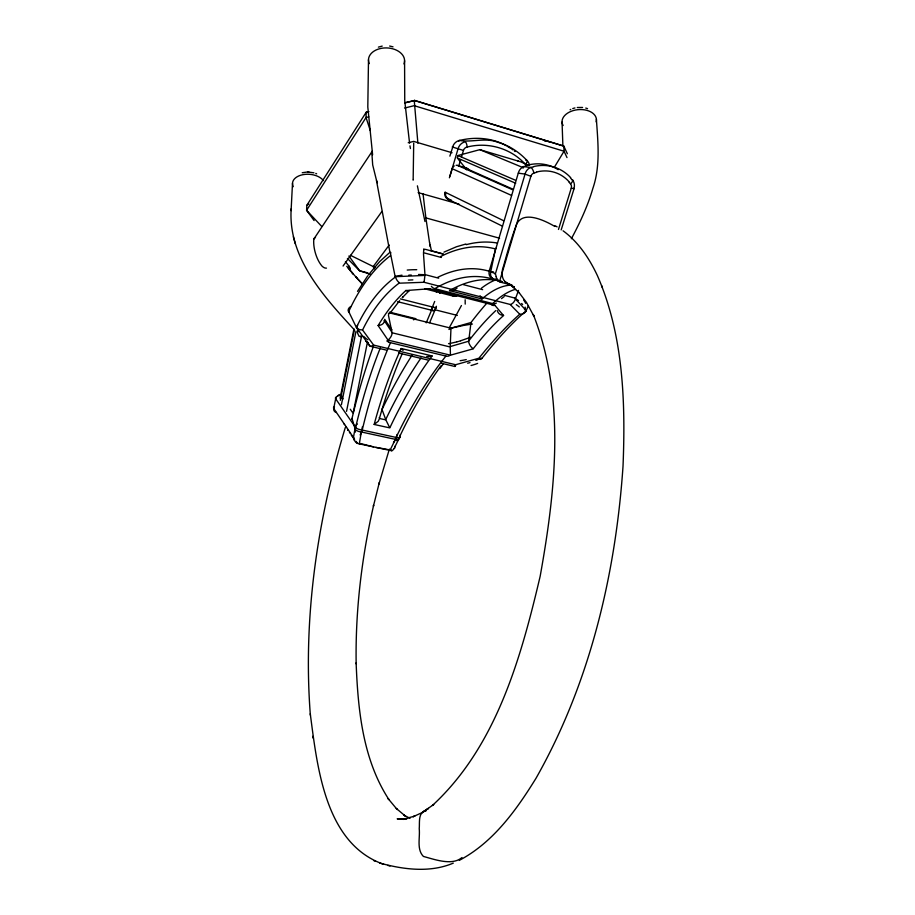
<?xml version="1.0" encoding="UTF-8"?>
<svg xmlns="http://www.w3.org/2000/svg" width="915" height="915" viewBox="0 0 915 915"><rect width="100%" height="100%" fill="white"/><g stroke="black" fill="none" stroke-linecap="round" stroke-linejoin="round"><path stroke-width="1.37" d="M436.466 291.576L436.455 292.388M413.706 143.083L413.168 179.031M404.579 60.653L404.739 100.833L409.577 143.209M350.319 270.737L350.262 268.655M368.493 59.681L367.807 107.009L372.611 154.772M413.157 179.546L413.134 180.198M291.187 208.769C287.848 257.367 323.613 296.403 354.185 329.652M486.688 303.345A303.986 95.343 -70 0 0 470.985 322.538L450.981 328.188L450.203 346.568L468.686 341.226M368.917 111.619L366.172 112.293L306.822 205.315L306.594 210.301L314.12 220.584M291.096 210.633L292.503 183.252M429.901 288.728L405.848 290.57L404.83 291.496A268.324 120.014 -89 0 0 378.982 324.173L378.124 325.58L388.017 340.094L450.443 355.18L450.226 347.002L392.043 332.774M423.942 248.754L423.828 249.829M423.817 249.875L423.485 252.712L441.373 257.481M424.228 281.282L424.926 275.415L395.177 276.696L390.854 255.365A281.614 143.312 81.6 0 0 348.707 311.58L356.267 327.204L369.157 345.229A6.096 3.18 -58.4 0 0 373.629 345.024M424.217 281.363L424.148 281.992M470.985 322.538L468.72 340.963A274.203 85.736 -70 0 1 495.77 310.597M397.03 434.488A4.289 1.441 -77 0 1 396.355 437.45L389.95 450.409L359.286 443.866L361.711 429.97A4.323 1.43 -78.4 0 0 362.317 426.916M336.297 397.144A7.091 2.333 14.4 0 0 335.668 398.768L333.7 408.502A3.969 3.729 -23.2 0 0 336.297 412.505M341.398 404.773L356.038 331.07M340.094 398.3L353.933 328.943M340.334 400.335L354.46 329.503M346.545 411.35L361.551 336.274M353.236 412.757L367.247 343.159M395.017 446.989L394.468 448.59M496.365 247.931L495.507 248.914L490.726 271.698A6.554 0.824 12.1 0 1 493.54 271.927M371.799 152.165L372.691 164.952L376.522 180.449M313.811 239.341C313.01 246.844 315.95 258.865 321.863 265.945A11.049 9.116 -0.6 0 0 322.64 266.642A12.238 10.099 -0.5 0 0 323.224 267.1L323.864 267.5A4.06 3.351 -0.8 0 0 325.477 268.084L326.461 268.129M374.201 424.411L375.367 419.996A275.518 92.358 -83.5 0 1 399.157 352.858L401.136 348.501L432.12 355.946L429.135 360.03A273.585 119.545 -74.8 0 0 391.837 423.634L389.813 427.888L374.132 424.457L378.169 421.323L379.553 418.51L385.856 419.894L389.561 427.374M449.94 176.115L458.095 148.653A9.322 8.384 -73.8 0 1 465.289 141.825A4.678 1.35 81.3 0 1 467.199 147.041A4.712 4.346 -70.2 0 0 463.447 150.426L461.572 156.659M449.883 156.133L453.291 145.313A9.322 8.384 -74 0 1 458.392 140.761C474.29 136.529 491.973 137.593 506.441 145.817M460.634 159.77L458.781 165.958M533.72 166.724L530.86 167.479L523.723 166.622A9.024 7.926 -77.2 0 0 518.302 173.084L489.182 271.206A6.462 5.662 -74.6 0 0 493.094 278.766L501.168 282.255M536.59 172.294L533.971 173.026A4.644 4.209 -71 0 0 530.872 176.309L499.556 281.477A6.497 5.925 -63.5 0 0 501.454 282.403L510.307 284.737M449.391 177.819L452.17 168.68A4.678 4.335 -68.6 0 1 454.298 165.924M528.538 165.409L520.944 161.898L479.837 149.66L457.935 155.539L457.214 157.918L515.694 183.252M568.775 181.833L570.674 184.052A4.621 4.152 -69.9 0 1 571.235 188.204L558.47 229.459M345.31 427.522C317.379 519.903 302.957 617.305 310.265 713.826L310.425 715.267M561.192 229.894L574.094 188.547L573.293 188.479M389.378 449.082L378.947 484.035L379.245 482.811L373.412 506.189L373.64 505.229C361.757 557.189 355.272 610.511 356.164 663.855L356.129 662.918C357.948 709.743 362.717 759.439 388.966 799.653L388.086 798.589L397.202 809.546L396.275 808.425L405.299 816.043L403.904 815.105L410.012 818.353M434.694 301.424L431.194 310.151L397.625 301.687M351.635 419.013L352 418.464A306.102 96.738 -84.2 0 1 373.434 346.328M435.963 308.069L436.409 306.273M518.519 290.375L515.625 298.267L504.634 295.396M426.207 322.835L432.852 307.108A5.49 0.881 17.6 0 0 436.169 307.589M429.65 322.675L436.272 307.005M528.435 305.576L526.216 310.562L515.397 298.999A6.405 4.266 -64.9 0 1 510.307 304.489L424.103 282.278L399.031 283.192A253.089 129.804 81.1 0 0 362.569 330.006L373.64 345.092L455.613 364.73L478.911 358.223A255.342 53.367 -61.2 0 1 519.754 314.234A6.348 5.845 2.6 0 0 526.159 310.94M461.435 305.53L449.208 327.867M395.108 446.383L399.935 436.81A4.06 3.706 -41.9 0 0 400.301 434.716M461.995 857.549C452.124 865.967 434.888 859.528 423.393 856.429C416.428 849.28 420.214 837.637 419.23 828.601C419.836 822.814 417.823 811.982 425.978 810.965M571.36 238.735C580.03 222.654 587.773 205.955 592.874 188.364C600.56 166.061 597.941 142.397 596.408 119.385M554.467 167.068L564.04 151.238L563.8 146.091L414.769 100.478L404.636 102.789M357.525 291.382L367.681 275.907M314.051 238.735L371.982 151.638M340.62 398.551L342.199 396.275M343.068 266.036L381.91 211.434M389.882 313.376L399.615 300.68M439.795 368.654L443.283 363.896M389.184 245.06L373.148 266.688L374.681 268.838M368.368 274.958L379.714 261.541L390.19 252.071M403 296.86L402.257 297.672L409.165 290.695M499.064 280.802L497.417 280.482A274.9 125.938 -79.5 0 0 452.811 288.797L449.54 290.581L481.999 298.976L484.39 296.963A273.711 85.919 -79 0 1 512.137 285.125M501.523 298.633L504.176 296.597M448.922 329.469L452.856 327.753L463.173 325.557M406.843 818.799L403.481 819.097L414.815 816.111L413.065 816.729L421.918 812.703L433.744 804.502L432.429 805.44C496.25 746.571 520.898 658.125 540.159 576.29C555.565 490.486 565.939 397.625 533.273 314.486L534.005 316.338L526.502 302.465L518.176 291.462M306.822 205.315L308.835 203.965M421.918 812.703L428.472 808.414L423.576 811.605M459.296 860.352C493.174 842.498 516.346 810.118 535.984 778.31C589.855 683.333 615.646 574.437 623.024 466.112C625.597 402.085 623.481 335.187 597.392 275.598C589.351 258.476 578.509 242.098 563.068 230.797M570.125 109.72L570.754 109.388M478.442 359.218L477.195 359.812M443.958 252.128L456.459 246.764L465.895 244.019M470.516 337.166L470.424 337.212A25.128 16.973 -25.4 0 1 469.235 337.738L460.6 340.792M395.291 276.319L401.994 275.175M413.477 319.804L415.89 318.695L389.561 312.141M476.749 360.007L475.8 360.373M453.291 863.131C429.981 873.024 403.355 869.559 379.702 863.028M572.733 108.576L574.94 107.913M523.735 166.633L527.006 165.592M378.398 47.123L382.196 46.093M495.312 303.528L495.69 303.391A6.005 5.307 67.8 0 0 496.353 303.071M460.394 340.86L458.838 341.329M450.443 355.18L473.169 348.844L474.199 347.517A267.191 83.963 -69.8 0 1 502.552 316.453L503.559 315.549L494.958 305.416L429.066 288.602M432.052 355.969L428.666 356.587M458.175 341.524L457.065 341.833M456.596 341.97L449.677 343.525A17.454 11.815 -25.8 0 1 448.819 343.628L448.544 343.651M302.236 172.741L307.531 171.974L313.914 172.809M478.774 358.749L480.489 358.28M405.151 102.846L414.769 100.478L415.376 101.233M368.791 116.846L366.034 117.532L306.594 210.301L321.645 226.371M404.567 108.05L414.198 105.683L564.04 151.238L567.003 157.586M408.216 142.729L413.706 141.402L452.079 152.748M463.733 325.42L472.437 324.024M368.356 111.79L366.172 112.293L366.034 117.532L370.255 130.479M467.199 147.041C488.004 141.688 511.211 148.379 525.519 164.528M456.551 295.751L453.886 296.288L424.926 288.843M451.747 290.329L449.54 290.581M456.894 295.854L453.886 296.288L450.294 294.23M577.285 107.501L582.581 107.455M574.105 188.662L571.246 188.204M571.909 179.82L570.457 177.659M406.615 818.719L397.179 818.833L403.584 819.383M308.492 171.997L307.909 171.986L308.847 171.997M418.521 274.477L424.148 274.694M524.455 309.716L524.661 309.716A5.822 1.727 29.1 0 0 525.336 309.613L525.164 307.12M387.342 449.391L375.825 447.378M544.677 141.07L546.815 141.356M547.891 141.505L550.041 141.791M518.313 173.175L524.993 174.067L530.86 176.309M389.653 46.036L393.015 46.837M373.56 446.886L360.361 443.489M355.237 429.398A5.536 2.036 11.7 0 0 361.745 432.063L395.211 439.314A5.49 1.544 26.6 0 0 398.746 439.612M525.713 160.091L526.846 160.342A9.184 8.544 -71.2 0 1 529.499 165.272M381.955 409.291L385.718 419.585A280.299 121.352 -74.9 0 1 420.991 358.028M370.118 346.225L386.359 350.102M398.528 353.007L428.071 360.064M441.522 363.278L455.064 366.526M388.726 342.073A5.833 3.225 27 0 0 390.488 342.69L445.902 356.061A5.753 3.145 28.3 0 0 447.526 356.267M389.218 312.816L450.981 328.188M400.347 298.885L432.852 307.108M435.22 309.819L457.34 315.412M367.83 272.91L359.606 270.794L347.425 258.453M431.342 286.269A6.199 5.547 64.8 0 0 434.774 288.637L492.636 303.574A6.108 5.399 67.7 0 0 494.42 303.711M438.685 278.183L424.949 274.603L423.473 253.501M463.413 284.645L482.651 289.666M495.575 279.452L498.046 280.116M501.168 281.317L502.278 281.614M501.729 281.557L494.546 279.658A276.742 129.392 -79.6 0 0 434.774 288.683M383.865 864.389C324.871 843.802 317.299 766.701 310.265 713.826M387.766 865.396L390.042 866.002M430.713 250.584L443.054 253.89M425.281 249.315L443.089 254.073M423.016 193.568L425.875 217.896L499.579 238.232M503.605 220.709L445.033 192.173A6.188 5.753 -66.1 0 0 448.808 199.607L451.518 200.396M418.132 192.619L459.056 204.148M585.749 108.062L587.556 108.633M466.833 169.687L465.827 168.314L468.549 169.103M456.128 165.318A4.678 4.335 -68.6 0 1 457.706 165.466L467.21 168.223M463.447 150.437L452.227 146.96M370.129 274.123L359.606 270.794L348.912 256.006M354.357 440.012A5.948 5.17 22.7 0 0 357.376 443.386L357.456 443.363A5.399 1.544 17.8 0 0 359.309 443.889M450.992 200.396L447.286 198.143M533.96 173.026A5.135 1.59 71.5 0 0 530.849 167.422A9.047 7.938 -76.6 0 0 525.05 174.079L495.461 273.631L489.182 271.206A4.85 0.618 17.9 0 1 489.068 270.577M510.799 284.588C501.58 283.158 500.597 273.013 503.65 265.83C507.15 252.849 510.947 239.913 515.5 227.252C520.658 208.723 544.036 220.138 554.867 226.451M374.978 267.397L350.479 255.331M373.812 860.638L375.688 861.381M315.767 173.415L316.659 173.793M479.837 149.66L523.494 167.8M457.935 155.539L515.202 180.129M465.827 168.314L512.64 189.062M457.706 165.455L512.309 189.622M452.17 168.68L511.554 195.433M368.402 342.931L365.691 341.204M448.808 199.63L502.438 226.177M514.665 298.233L518.553 300.555M555.028 225.731L557.121 226.874M507.55 146.434L510.776 148.436M504.634 281.374L514.322 287.321L510.456 284.897L519.457 293.04M508.214 283.57L514.322 287.321M511.817 149.145L512.857 149.877M448.625 293.132L449.768 293.932M449.128 199.447L449.174 199.481A6.313 5.856 -66.6 0 0 450.992 200.396M514.333 150.975L515.065 151.547M432.063 309.819L432.829 310.505A5.57 0.881 17.5 0 1 431.159 310.116M510.296 304.592L519.754 314.222M481.976 298.942L480.684 297.123M517.524 160.491L518.142 161.109M362.42 283.959L355.752 276.856L362.111 283.719M391.963 329.789L391.929 329.743A17.808 3.82 68.2 0 1 391.551 329.297L386.107 321.474M351.898 272.418L357.296 278.515M346.762 266.276L353.259 274.054L348.1 267.855M402.017 349.69L401.193 348.592M458.072 158.981L466.616 169.607M345.413 261.656L348.764 265.853M348.787 265.876L349.587 266.963M353.224 437.816L353.739 438.479M352.721 437.13L351.211 435.002M348.558 311.26L349.45 312.495M352.733 412.757L350.251 409.234M356.026 441.327L357.456 443.363M341.855 397.202L343.034 398.894M353.911 438.308L354.608 439.314M334.501 406.843A7.034 2.322 14.4 0 0 333.746 408.502L353.442 437.439L355.317 427.099A4.106 3.774 -39.6 0 1 357.41 424.022M335.622 398.757L355.317 427.099A5.444 2.059 13.6 0 0 361.711 429.947L396.378 437.496A5.387 1.658 25.7 0 0 399.924 436.81M390.911 449.642L391.643 450.649A5.353 1.475 18 0 1 389.939 450.374M347.803 429.432L348.466 430.405M345.847 426.539L346.499 427.499M343.914 423.679L344.555 424.629M349.438 432.372L349.862 433.012M384.186 320.399L391.986 332.362L388.406 315.126M386.073 321.428L384.723 319.312M347.677 429.661L348.112 430.347M388.406 313.582L388.795 314.348M357.994 331.871L357.147 326.381A5.707 3.854 -37.3 0 1 357.696 325.191M567.346 153.731L563.8 146.091L414.243 100.421L417.892 143.186M367.819 342.301L368.951 344.761M354.116 440.001L353.533 438.079M377.415 182.806L376.614 180.724M496.262 276.776L495.575 274.386M601.681 285.652L602.345 287.482M398.483 437.919L398.711 438.594A5.501 4.495 -18.9 0 1 396.687 440.664M379.268 417.56L379.473 418.201A281.431 95.698 -83.4 0 1 402.303 353.567M352 418.464L355.203 429.158A284.336 89.784 -84.2 0 1 380.32 347.929M445.674 194.106L445.331 192.344M293.349 236.756L295.282 243.722M429.581 242.418L431.411 250.63M424.972 221.499L417.389 185.837M389.744 251.339L376.454 180.518M409.977 145.851L410.412 148.516M425.875 217.896L429.512 242.486M429.81 244.511L430.119 246.547M312.77 736.289L312.953 737.993M562.05 122.084L562.874 145.416M465.163 299.765L465.209 304.112M439.635 292.766A3.397 2.859 62.4 0 1 439.863 293.315M435.483 307.852A5.856 4.209 69.6 0 1 432.967 310.906M458.701 141.379A4.609 1.304 79.8 0 1 459.57 140.464C471.968 142.649 485.293 137.307 497.783 142.248C508.946 145.348 518.942 151.947 526.846 160.342A4.586 1.636 -47.8 0 1 525.645 164.38M448.865 199.973A6.565 4.495 47 0 1 445.376 194.072M526.091 163.316A9.173 8.532 -71.3 0 1 526.251 163.922M525.61 164.643A4.632 4.209 -67.9 0 1 526.011 165.112M335.611 398.757A3.98 3.74 -23.4 0 1 340.689 395.532A3.637 0.938 17.6 0 1 340.815 394.96M337.898 395.738A4.037 3.168 86.2 0 1 341.387 394.88M353.831 438.091A8.109 6.268 44.1 0 1 353.716 437.473M393.965 448.327A5.902 4.449 79.5 0 1 391.712 450.878M394.868 446.314A8.041 6.199 47.8 0 1 394.811 446.897M398.723 438.605A279.624 127.265 -74 0 1 441.041 365.794M395.291 439.452A5.49 2.002 -78.3 0 1 393.45 442.3M395.223 439.326A273.825 123.983 -73.8 0 1 445.902 356.084M361.677 431.926A5.536 1.67 -77.3 0 1 360.075 434.911M355.478 432.074A5.547 4.575 -17 0 1 355.192 429.158M428.689 356.415A7.126 4.975 -26.1 0 1 426.699 356.473M403.138 350.308A7.697 1.979 64.6 0 1 401.937 349.015M449.105 355.958A5.65 3.088 28.3 0 1 448.59 356.141M388.429 341.947A5.753 3.18 27 0 1 386.793 340.918M361.757 432.074A277.577 88.263 -84.4 0 1 390.499 342.725M382.23 409.085A301.126 130.548 -74.9 0 1 412.036 355.237M492.625 303.62A273.928 83.185 -79 0 1 515.671 289.254M496.548 278.446A6.599 2.482 -73.6 0 1 494.546 279.647A6.588 5.684 -72.2 0 1 490.806 271.709M481.427 288.214A280.356 87.554 -79 0 1 495.758 279.83M480.661 296.872A7.629 2.917 87 0 1 480.066 295.705M457.088 288.065A8.189 7.446 -37.3 0 1 451.827 290.101M437.69 277.359A283.673 131.2 -79.5 0 1 490.715 271.721M466.261 244.66A310.071 144.193 -79.5 0 1 497.257 243.024M440.653 256.52A305.541 141.608 -79.5 0 1 495.495 248.949M522.854 167.834A5.124 1.556 68.7 0 1 523.712 166.576M526.96 165.329A45.899 41.61 -68.5 0 1 558.173 169.687M572.39 179.775A8.967 8.292 -75.5 0 1 573.968 188.501M572.39 179.786A5.101 1.739 -37.3 0 1 570.48 183.823M533.685 166.564A45.395 41.106 -68.3 0 1 570.571 177.533M536.545 172.031A38.556 34.884 -68.4 0 1 568.958 181.639M493.116 278.698A5.147 1.967 -75.7 0 1 492.339 277.68M495.187 274.351A9.653 7.549 39 0 1 495.107 273.562M499.361 281.74A7.091 4.541 53.5 0 1 496.147 276.765M563.114 125.504A17.236 11.174 -5.1 0 1 577.697 109.697A17.236 11.174 -5.1 0 1 596.157 121.867M516.289 304.649A46.688 15.486 15.3 0 1 519.32 306.948M521.607 303.506A69.037 29.692 -0.8 0 1 522.648 304.512M523.632 300.017A45.841 18.838 2.6 0 1 525.61 303.311M477.641 363.404A45.475 36.165 -1.8 0 1 471.065 365.508M470.013 362.626A68.476 41.198 -7.9 0 1 467.634 363.209M466.261 359.584A44.549 28.937 -7.2 0 1 460.108 360.693M293.28 186.671A16.287 10.008 4.1 0 1 302.774 174.708A16.287 10.008 4.1 0 1 323.464 180.655M359.24 336.503A46.15 32.791 -20 0 1 357.262 332.134M361.459 337.429A69.002 44.801 1 0 1 360.293 335.965M367.83 339.831A45.19 30.355 -2.9 0 1 363.69 336.4M482.159 358.051A261.896 56.787 -61.5 0 1 526.045 310.917M482.045 357.891A6.05 3.054 67.6 0 1 478.968 358.989M454.824 366.08A5.97 0.732 87.8 0 1 454.732 365.783M455.601 364.662A5.97 0.732 87.8 0 1 455.407 366.057M362.546 329.835A6.233 4.621 -4.5 0 1 356.393 327.49A260.26 132.275 81.5 0 1 395.257 277.131M399.066 282.472A6.588 3.511 66 0 1 395.543 277.108M348.318 311.317A5.982 4.381 -4.8 0 1 350.948 306.468M390.659 254.908A6.359 3.843 69.7 0 1 390.819 252.46M392.146 332.705A6.062 3.328 -57.9 0 1 388.017 339.98M494.958 305.267A6.325 4.198 -63.3 0 1 491.252 304.26M503.559 315.378A6.153 5.547 6.4 0 1 497.36 310.677M473.147 348.684A5.936 2.814 59 0 1 468.572 341.135M384.403 320.719A6.085 4.678 -0.8 0 1 378.135 325.443M409.371 290.512A6.348 3.98 70.4 0 1 405.871 290.41M369.26 63.604A18.06 12.421 2.2 0 1 386.279 47.912A18.06 12.421 2.2 0 1 403.95 63.947M408.319 280.116A47.408 11.255 0.6 0 1 412.882 279.887M408.776 275.163A69.586 33.169 6.9 0 1 411.293 275.06M407.221 270.062A46.528 20.016 5.8 0 1 416.748 269.696M349.999 267.695A5.982 3.397 -60.4 0 1 350.205 268.278M313.605 239.295A3.054 2.493 -1 0 1 315.492 237.603M371.65 152.027A3.351 1.841 59.7 0 1 372.371 151.158"/></g></svg>
